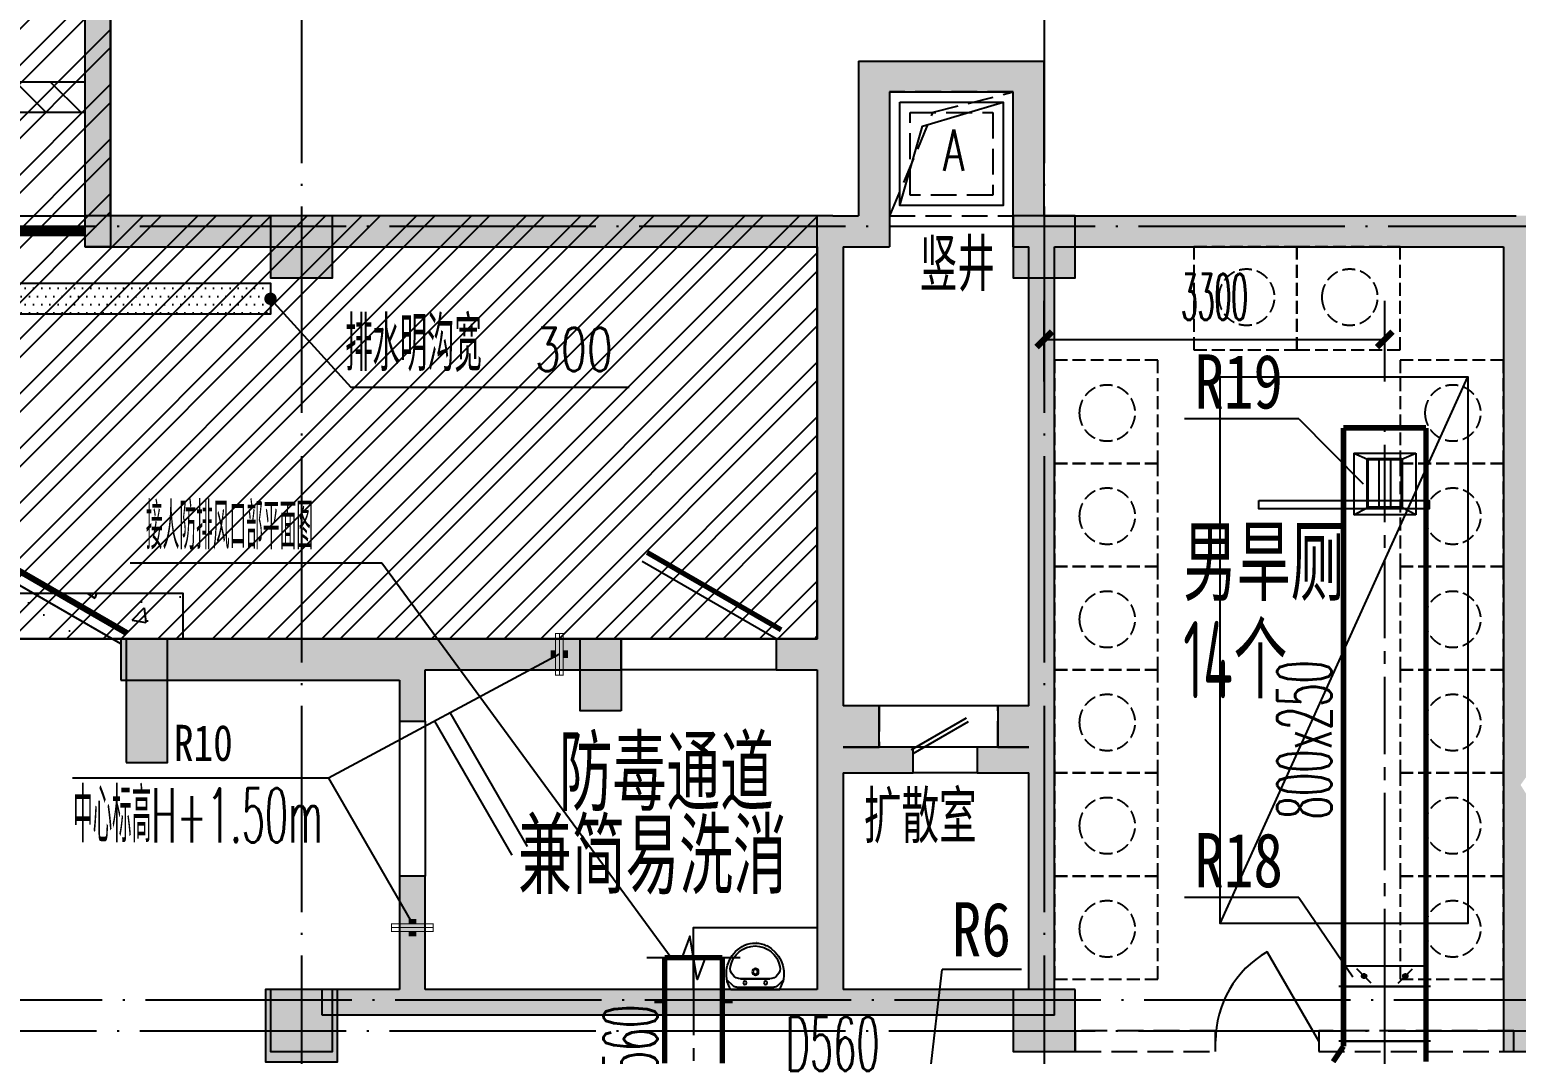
# Model space of a CAD drawing. Extents: x -888467 to -675969, y -675351 to -419232.
# Drawn here: x -808673 to -794264, y -461966 to -452035 of the extents above; entities that cross this region are included whole.
import ezdxf

# ---------------------------------------------------------------- set-up
doc = ezdxf.new("R2010")
doc.units = 0
doc.header["$LTSCALE"] = 1000
for name, pattern in [('__DASH', [0.35, 0.25, -0.1]), ('CENTER2', [1.125, 0.75, -0.125, 0.125, -0.125]), ('DASH', [0.35, 0.25, -0.1]), ('DOTE', [2.42, 2, -0.2, 0.02, -0.2])]:
    doc.linetypes.add(name, pattern=pattern)
doc.layers.get('0').update_dxf_attribs({"linetype": 'CONTINUOUS'})
doc.layers.get('Defpoints').update_dxf_attribs({"linetype": 'CONTINUOUS'})
for name, color, linetype in [('0000集水坑', 4, 'CONTINUOUS'), ('A-Pkng-Bdry', 132, 'CONTINUOUS'), ('A-WALL-PATT', 252, 'CONTINUOUS'), ('ACS_COM', 7, 'CONTINUOUS'), ('ACS_COM_BZ', 3, 'CONTINUOUS'), ('ACS_SFG_FM', 3, 'CONTINUOUS'), ('DIM_LEAD', 3, 'CONTINUOUS'), ('DIM_SYMB', 3, 'CONTINUOUS'), ('DOTE', 252, 'CONTINUOUS'), ('DUCT-回风风口', 7, 'CONTINUOUS'), ('DUCT-送风中心线', 5, 'CENTER2'), ('DUCT-送风标注', 3, 'CONTINUOUS'), ('DUCT-送风法兰', 3, 'CONTINUOUS'), ('DUCT-送风管', 4, 'CONTINUOUS'), ('DUCT-送风管端线', 3, 'CONTINUOUS'), ('DUCT-送风阀门', 7, 'CONTINUOUS'), ('J-战时', 6, 'CONTINUOUS'), ('PIPE-地暖回', 4, 'DASH'), ('PUB_HATCH', 8, 'CONTINUOUS'), ('TH_DIM', 3, 'CONTINUOUS'), ('停车', 32, 'CONTINUOUS'), ('公用-影线', 8, 'CONTINUOUS'), ('厕卫厨', 252, 'CONTINUOUS'), ('建筑-墙体', 2, 'CONTINUOUS'), ('建筑层', 253, 'CONTINUOUS'), ('结构柱子', 253, 'CONTINUOUS'), ('风量标注', 3, 'CONTINUOUS')]:
    doc.layers.add(name, color=color, linetype=linetype)
doc.styles.add('-黑体', font='', dxfattribs={"width": 0.8})
doc.styles.add('_TCH_DIM_T3', font='simplex.shx', dxfattribs={"width": 0.423529, "bigfont": 'gbcbig.shx'})
doc.styles.add('A_DIM', font='simplex.shx', dxfattribs={"width": 0.7, "bigfont": 'gbcbig.shx'})
doc.styles.add('hxd', font='simplex.shx', dxfattribs={"width": 0.5, "bigfont": 'gbcbig.shx'})
doc.styles.add('HZF', font='simplex.shx', dxfattribs={"width": 0.5, "bigfont": 'gbcbig.shx'})
doc.styles.get("Standard").update_dxf_attribs({"font": 'GBENOR', "bigfont": 'GBCBIG'})
doc.styles.add('房间名称', font='simplex.shx', dxfattribs={"width": 0.75, "bigfont": 'gbcbig.shx'})
doc.styles.get('-黑体').set_extended_font_data('SimHei')
doc.dimstyles.new('_TCH_ARCH&&150', dxfattribs={"dimtxt": 446.25, "dimasz": 150, "dimexe": 375, "dimexo": 450, "dimgap": 189.375, "dimtad": 1, "dimdec": 0, "dimzin": 0, "dimdsep": 46, "dimtxsty": '_TCH_DIM_T3', "dimblk": 'ARCHTICK', "dimcen": 0.09, "dimclrt": 7, "dimazin": 2, "dimtfac": 1, "dimtdec": 0, "dimtix": 1, "dimtmove": 2, "dimatfit": 3, "dimfxl": 1, "dimtolj": 1, "dimtzin": 0, "dimarcsym": 0})

# ---------------------------------------------------------------- blocks, each defined once
blk = doc.blocks.new('ltcw')
at = {"layer": 'A-Pkng-Bdry', "color": 252}
blk.add_line((28605, 362729), (26205, 357429), dxfattribs=at)
for points in [[(28605, 357429), (26205, 357429), (26205, 362729), (28605, 362729)], [(28231, 358629), (26580, 358629), (26580, 358710), (28231, 358710)]]:
    blk.add_lwpolyline(points, close=True, dxfattribs=at)
blk = doc.blocks.new('A$C10362422')
h = blk.add_hatch()
h.set_pattern_fill('ANSI31', color=256, scale=150, angle=90)
h.set_pattern_definition([(135, (-3252770.88, -12604415.4), (-168.3798023, -168.3798023), [])])
h.paths.add_polyline_path([(12573, 4926), (12573, 4626), (7773, 4626), (7773, 4926)])
at = {"layer": '公用-影线'}
blk.add_hatch(color=256, dxfattribs=at).paths.add_polyline_path([(12573, 17526), (12573, 3326), (12823, 3326), (12823, 17526)])
blk.add_lwpolyline([(12573, 4926), (12573, 4626), (7773, 4626), (7773, 4926)], close=True)
at = {"layer": '建筑-墙体'}
for p, q in [((12573, 17526), (12573, 3326)), ((12823, 17526), (12823, 3326)), ((12823, 3326), (12573, 3326))]:
    blk.add_line(p, q, dxfattribs=at)
blk = doc.blocks.new('ccce')
at = {"layer": 'J-战时', "color": 5, "linetype": 'DASH', "ltscale": 0.5}
blk.add_lwpolyline([(503445, 1033554), (504445, 1033554), (504445, 1032554), (503445, 1032554), (503445, 1033554)], dxfattribs=at)
blk.add_circle((503957, 1033043), 271, dxfattribs=at)
blk = doc.blocks.new('A$C071772A6')
at = {"layer": '0000集水坑'}
blk.add_lwpolyline([(0, 1000), (1000, 1000), (1000, 0), (0, 0)], close=True, dxfattribs=at)
blk.add_lwpolyline([(0, 1000), (1000, 1000), (1000, 0), (0, 0)], close=True, dxfattribs=at)
blk.add_lwpolyline([(0, 1000), (1000, 1000), (1000, 0), (0, 0)], close=True, dxfattribs=at)
blk.add_lwpolyline([(0, 0), (220, 770), (1000, 1000)], dxfattribs=at)
at = {"layer": '0000集水坑', "linetype": '__DASH'}
blk.add_lwpolyline([(100, 900), (900, 900), (900, 100), (100, 100)], close=True, dxfattribs=at)
at = {"layer": '0000集水坑', "style": '房间名称', "width": 0.675}
blk.add_text('A', height=400, dxfattribs=at).set_placement((418, 337))
blk = doc.blocks.new('sdasd')
at = {"layer": 'ACS_SFG_FM', "const_width": 75}
for points in [[(7826135, 21208926), (7826182, 21208926)], [(7826305, 21208926), (7826257, 21208926)]]:
    blk.add_lwpolyline(points, dxfattribs=at)
at = {"layer": 'DUCT-送风标注', "const_width": 10}
blk.add_lwpolyline([(7826257, 21209128), (7826257, 21208724), (7826182, 21208724), (7826182, 21209128)], close=True, dxfattribs=at)
blk.add_lwpolyline([(7826220, 21209128), (7826220, 21208724)], dxfattribs=at)
blk = doc.blocks.new('_E6')
for p, q in [((240, 0), (-240, 0)), ((-237, 0), (239, 0)), ((240, 0), (270, -79)), ((-213, -36), (-271, -91)), ((-240, 0), (-270, -79)), ((-179, -23), (181, -23)), ((141, -105), (-141, -105)), ((-141, -105), (141, -105)), ((217, -37), (274, -95))]:
    blk.add_line(p, q)
for centre, radius in [((-99, -65), 16.3), ((2, -172), 31.6), ((101, -65), 16.3), ((2, -172), 23)]:
    blk.add_circle(centre, radius)
for centre, radius, start, end in [((28, -152), 307, 166.1751, 244.7296), ((-141, -205), 100, 90, 190.5602), ((-179, -73), 50, 90, 133.181), ((-28, -152), 307, 297.0639, 13.8249), ((141, -205), 100, 349.4398, 90), ((181, -73), 50, 44.5607, 90), ((0, -179), 243, 190.5602, 349.4398), ((0, -201), 250, 245.8071, 296.4628), ((28, -152), 307, 266.589, 266.5936)]:
    blk.add_arc(centre, radius, start, end)
at = {"width": 0.8, "flags": 9}
for tag in ['XSIZE', 'YSIZE']:
    blk.add_attdef(tag, (0, 0), '', height=0.5, dxfattribs=at)
blk = doc.blocks.new('A$C2B1B7B0A')
at = {"layer": '结构柱子'}
h = blk.add_hatch(color=253, dxfattribs=at)
h.dxf.hatch_style = 1
h.paths.add_polyline_path([(50900, 46500), (50300, 46500), (50300, 45900), (50900, 45900)])
h = blk.add_hatch(color=253, dxfattribs=at)
h.dxf.hatch_style = 1
h.paths.add_polyline_path([(58100, 46500), (57500, 46500), (57500, 45900), (58100, 45900)])
h = blk.add_hatch(color=253, dxfattribs=at)
h.dxf.hatch_style = 1
h.paths.add_polyline_path([(48900, 41200), (49300, 41200), (49300, 42400), (48900, 42400)])
h = blk.add_hatch(color=253, dxfattribs=at)
h.dxf.hatch_style = 1
h.paths.add_polyline_path([(53700, 41700), (53300, 41700), (53300, 42400), (53700, 42400)])
h = blk.add_hatch(color=253, dxfattribs=at)
h.dxf.hatch_style = 1
h.paths.add_polyline_path([(50900, 39000), (50300, 39000), (50300, 38400), (50900, 38400)])
h = blk.add_hatch(color=253, dxfattribs=at)
h.dxf.hatch_style = 1
h.paths.add_polyline_path([(58100, 39000), (57500, 39000), (57500, 38400), (58100, 38400)])
at = {"layer": '结构柱子', "color": 253}
for points in [[(50900, 46500), (50300, 46500), (50300, 45900), (50900, 45900)], [(58100, 46500), (57500, 46500), (57500, 45900), (58100, 45900)], [(48900, 41200), (49300, 41200), (49300, 42400), (48900, 42400)], [(53700, 41700), (53300, 41700), (53300, 42400), (53700, 42400)], [(50900, 39000), (50300, 39000), (50300, 38400), (50900, 38400)], [(58100, 39000), (57500, 39000), (57500, 38400), (58100, 38400)]]:
    blk.add_lwpolyline(points, close=True, dxfattribs=at)
blk = doc.blocks.new('_ArchTick')
at = {"color": 0, "linetype": 'ByBlock', "const_width": 0.4}
blk.add_lwpolyline([(-0.5, -0.5), (0.5, 0.5)], dxfattribs=at)
blk = doc.blocks.new('*D431')
at = {"layer": 'Defpoints', "color": 0, "transparency": 16777216}
for p in [(-795539, -455037), (-798839, -455894), (-795539, -455894)]:
    blk.add_point(p, dxfattribs=at)
at = {"layer": 'TH_DIM', "color": 0, "lineweight": -2, "transparency": 16777216}
for p, q in [((-798839, -455444), (-798839, -454662)), ((-795539, -455444), (-795539, -454662)), ((-798839, -455037), (-795539, -455037))]:
    blk.add_line(p, q, dxfattribs=at)
at = {"layer": 'TH_DIM', "color": 0, "lineweight": -2, "transparency": 16777216, "xscale": 150, "yscale": 150, "zscale": 150, "rotation": 180}
blk.add_blockref('_ArchTick', (-798839, -455037), dxfattribs=at)
at = {"layer": 'TH_DIM', "color": 0, "lineweight": -2, "transparency": 16777216, "xscale": 150, "yscale": 150, "zscale": 150}
blk.add_blockref('_ArchTick', (-795539, -455037), dxfattribs=at)
at = {"layer": 'TH_DIM', "color": 7, "transparency": 16777216, "insert": (-797189, -454625), "char_height": 446.2, "attachment_point": 5, "style": '_TCH_DIM_T3'}
blk.add_mtext('\\A1;3300', dxfattribs=at)
blk = doc.blocks.new('$DorLib2D$00000213')
at = {"color": 0, "linetype": 'DASH', "const_width": 0.02}
blk.add_lwpolyline([(0.5, 0), (-0.5, 0)], dxfattribs=at)
blk = doc.blocks.new('$DorLib2D$00000207')
at = {"color": 0}
for p, q in [((-0.5, 0.0313), (-0.067, 0.2813)), ((0.5, 0.0313), (0.067, 0.2813))]:
    blk.add_line(p, q, dxfattribs=at)
at = {"color": 0, "const_width": 0.0125}
for points in [[(-0.5125, 0.0529), (-0.0795, 0.3029)], [(0.5125, 0.0529), (0.0795, 0.3029)]]:
    blk.add_lwpolyline(points, dxfattribs=at)
blk = doc.blocks.new('$DorLib2D$00000193')
at = {"color": 0}
blk.add_line((-0.5, 0.1), (0.366, 0.6), dxfattribs=at)
at = {"color": 0, "const_width": 0.0333}
blk.add_lwpolyline([(-0.5333, 0.1577), (0.3327, 0.6577)], dxfattribs=at)
blk = doc.blocks.new('$DorLib2D$00000180')
at = {"color": 0}
for p, q in [((-0.5571, 0.2418), (0.3089, 0.7418)), ((-0.5, 0.1429), (0.366, 0.6429))]:
    blk.add_line(p, q, dxfattribs=at)
blk = doc.blocks.new('$DorLib2D$00000228')
at = {"color": 0}
blk.add_line((0.5, 0), (0, 0.866), dxfattribs=at)
blk.add_arc((0.5, 0), 1, 120, 180, dxfattribs=at)
blk = doc.blocks.new('$风口$00000108')
for p, q in [((-250, 135), (-190, 75)), ((-250, -135), (-250, 135)), ((250, 135), (200, 75)), ((250, 135), (250, -135)), ((200, 25), (-190, 25)), ((200, -25), (-190, -25)), ((-250, -135), (-190, -75)), ((200, -75), (250, -135)), ((250, -135), (-250, -135))]:
    blk.add_line(p, q)
at = {"linetype": 'Continuous'}
blk.add_line((250, 135), (-250, 135), dxfattribs=at)
at = {"lineweight": 40}
for p, q in [((-190, 75), (200, 75)), ((-190, -75), (-190, 75)), ((200, 75), (200, -75)), ((-190, -75), (200, -75))]:
    blk.add_line(p, q, dxfattribs=at)

msp = doc.modelspace()

# ---------------------------------------------------------------- hatches: boundary and pattern name
at = {"layer": 'A-WALL-PATT'}
for points in [[(-798905.8, -458755.4), (-798739.1, -458688.7), (-798739.1, -454138.7), (-798851.9, -454013.7), (-798989.1, -454138.7), (-798989.1, -458588.7)], [(-800905.8, -454038.7), (-801039.1, -454138.7), (-801039.1, -457938.7), (-800955.8, -458072.1), (-800789.1, -458038.7), (-800789.1, -454138.7)], [(-804964.1, -457938.7), (-807789.1, -457938.7), (-807789.1, -458338.7), (-805089.1, -458338.7), (-804964.1, -458172.1)], [(-804839.1, -458238.7), (-802939.1, -458238.7), (-802939.1, -457938.7), (-804964.1, -457938.7), (-804964.1, -458172.1)], [(-801039.1, -457938.7), (-801439.1, -457938.7), (-801439.1, -458238.7), (-801039.1, -458238.7), (-800955.8, -458072.1)], [(-800955.8, -458072.1), (-801039.1, -458238.7), (-801039.1, -458688.7), (-800872.4, -458755.4), (-800789.1, -458588.7), (-800789.1, -458038.7)], [(-805089.1, -458338.7), (-805089.1, -458738.7), (-804839.1, -458738.7), (-804839.1, -458238.7), (-804964.1, -458172.1)], [(-800789.1, -458988.7), (-800439.1, -458988.7), (-800439.1, -458588.7), (-800789.1, -458588.7), (-800872.4, -458755.4)], [(-798989.1, -458588.7), (-799289.1, -458588.7), (-799289.1, -458988.7), (-798989.1, -458988.7), (-798905.8, -458755.4)], [(-800872.4, -458755.4), (-801039.1, -458688.7), (-801039.1, -459138.7), (-800872.4, -459122.1), (-800789.1, -458988.7)], [(-798905.8, -459122.1), (-798739.1, -459138.7), (-798739.1, -458688.7), (-798905.8, -458755.4), (-798989.1, -458988.7)], [(-800789.1, -459238.7), (-800109.1, -459238.7), (-800109.1, -458988.7), (-800789.1, -458988.7), (-800872.4, -459122.1)], [(-798989.1, -458988.7), (-799489.1, -458988.7), (-799489.1, -459238.7), (-798989.1, -459238.7), (-798905.8, -459122.1)], [(-800872.4, -459122.1), (-801039.1, -459138.7), (-801039.1, -461338.7), (-800905.8, -461422.1), (-800789.1, -461338.7), (-800789.1, -459238.7)], [(-798989.1, -461338.7), (-798739.1, -461588.7), (-798739.1, -459138.7), (-798905.8, -459122.1), (-798989.1, -459238.7)], [(-804839.1, -461338.7), (-804839.1, -460238.7), (-805089.1, -460238.7), (-805089.1, -461338.7), (-804964.1, -461422.1)], [(-804964.1, -461422.1), (-805089.1, -461338.7), (-805839.1, -461338.7), (-805839.1, -461588.7), (-804964.1, -461588.7)], [(-800905.8, -461422.1), (-801039.1, -461338.7), (-804839.1, -461338.7), (-804964.1, -461422.1), (-804964.1, -461588.7), (-800889.1, -461588.7)], [(-798739.1, -461588.7), (-798989.1, -461338.7), (-800789.1, -461338.7), (-800905.8, -461422.1), (-800889.1, -461588.7)]]:
    msp.add_hatch(color=256, dxfattribs=at).paths.add_polyline_path(points)
at = {"layer": 'PUB_HATCH'}
for points in [[(-800339.1, -452638.7), (-800639.1, -452338.7), (-800639.1, -453838.7), (-800339.1, -454138.7)], [(-800639.1, -452338.7), (-800339.1, -452638.7), (-799139.1, -452638.7), (-798839.1, -452338.7)], [(-798839.7, -453889.3), (-798839.1, -453838.7), (-798839.1, -452338.7), (-799139.1, -452638.7), (-799139.1, -454138.7)], [(-800889.1, -453838.7), (-808139.1, -453838.7), (-808139.1, -454138.7), (-801039.1, -454138.7), (-800905.8, -454038.7)], [(-800905.8, -454038.7), (-800789.1, -454138.7), (-800339.1, -454138.7), (-800639.1, -453838.7), (-800889.1, -453838.7)], [(-798851.9, -454013.7), (-798739.1, -454138.7), (-794389.1, -454138.7), (-794264.1, -454038.7), (-794264.1, -453838.7), (-798839.1, -453838.7)], [(-794264.1, -454038.7), (-794139.1, -454138.7), (-791489.1, -454138.7), (-791489.1, -453838.7), (-794264.1, -453838.7)], [(-798839.7, -453889.3), (-799139.1, -454138.7), (-798989.1, -454138.7), (-798851.9, -454013.7), (-798840.2, -453938.7)], [(-794264.1, -454038.7), (-794389.1, -454138.7), (-794389.1, -456888.7), (-794139.1, -456888.7), (-794139.1, -454138.7)], [(-794139.1, -456888.7), (-794389.1, -456888.7), (-794389.1, -459338.7), (-794222.4, -459355.4), (-794139.1, -459238.7)], [(-794222.4, -459355.4), (-794389.1, -459338.7), (-794389.1, -461688.7), (-794264.1, -461772.1), (-794139.1, -461688.7), (-794139.1, -459488.7)], [(-794389.1, -461938.7), (-794264.1, -461938.7), (-794264.1, -461772.1), (-794389.1, -461688.7)], [(-794264.1, -461938.7), (-793739.1, -461938.7), (-793739.1, -461688.7), (-794139.1, -461688.7), (-794264.1, -461772.1)]]:
    msp.add_hatch(color=256, dxfattribs=at).paths.add_polyline_path(points)
at = {"layer": '建筑层'}
h = msp.add_hatch(dxfattribs=at)
h.set_pattern_fill('金属', color=253, scale=150)
h.set_pattern_definition([(45, (-2303341.2, -1522689.87), (-265.16504, 265.16504), []), (45, (-2303164.44, -1522689.87), (-265.16504, 265.16504), [])])
h.paths.add_polyline_path([(-856639.1, -500338.7), (-833339.1, -500338.7), (-833339.1, -490338.7), (-827589.1, -490338.7), (-827589.1, -464588.7), (-825339.1, -464588.7), (-825339.1, -456938.7), (-813289.1, -456938.7), (-813289.1, -457938.7), (-801039.1, -457938.7), (-801039.1, -453838.7), (-807889.1, -453838.7), (-807889.1, -445457.1), (-815151.3, -445457.1), (-814951.2, -445593), (-814666.4, -445817.7), (-814469.8, -445998), (-814237.9, -446243.2), (-814047.2, -446477.9), (-813868.8, -446733.2), (-813699, -447020.2), (-813530.3, -447370.3), (-813413.2, -447676.8), (-813239.1, -447934.9), (-813266.1, -448233.3), (-813239.1, -448388.7), (-813208.8, -448629.7), (-813189.1, -448809.9), (-813189.4, -448984.8), (-813189.1, -449038.7), (-813189.1, -453838.7), (-856639.1, -453838.7)])
h.paths.add_polyline_path([(-832839.1, -482538.7), (-839239.1, -482538.7), (-839239.1, -479588.7), (-832839.1, -479588.7)], flags=16)
h.paths.add_polyline_path([(-832839.1, -461638.7), (-839239.1, -461638.7), (-839239.1, -464588.7), (-832839.1, -464588.7)], flags=16)
h = msp.add_hatch(color=253, dxfattribs=at)
h.dxf.hatch_style = 1
h.paths.add_polyline_path([(-805739.1, -453838.7), (-806339.1, -453838.7), (-806339.1, -454438.7), (-805739.1, -454438.7)])
h = msp.add_hatch(color=253, dxfattribs=at)
h.dxf.hatch_style = 1
h.paths.add_polyline_path([(-798539.1, -453838.7), (-799139.1, -453838.7), (-799139.1, -454438.7), (-798539.1, -454438.7)])
at = {"layer": '建筑层', "linetype": 'DASH'}
h = msp.add_hatch(dxfattribs=at)
h.set_pattern_fill('DOTS', color=253, scale=50)
h.set_pattern_definition([(0, (-1303341.21, -1522689.866), (39.6875, 79.375), [0, -79.375])])
h.paths.add_polyline_path([(-813539.1, -454493.3), (-806339.1, -454493.3), (-806339.1, -454793.3), (-813539.1, -454793.3)])
at = {"layer": '建筑层'}
h = msp.add_hatch(dxfattribs=at)
h.set_pattern_fill('混凝土', color=253, scale=150)
h.set_pattern_definition([(50, (-2302991.2, -1725153.7), (1075.89027, -94.1282), [112.5, -1237.5]), (355, (-2302991.2, -1725153.7), (-208.127, 1128.2882), [90, -990]), (100.4514, (-2302901.6, -1725161.6), (867.7641, 1034.1593), [95.6103, -1051.71317]), (46.1842, (-2302991.2, -1724853.7), (1600.8616, -248.2785), [168.75, -1856.25]), (96.6356, (-2302857.8, -1724874.4), (1401.994, 1461.1768), [143.4154, -1577.5695]), (351.1842, (-2302991.2, -1724853.7), (1401.9929, 1461.1779), [135, -1485]), (21, (-2302841.2, -1724928.7), (895.36058, -603.92834), [112.5, -1237.5]), (326, (-2302841.2, -1724928.7), (364.973, 1087.72507), [90, -990]), (71.4514, (-2302766.6, -1724979.1), (1260.33394, 483.79575), [95.6103, -1051.71317]), (37.5, (-2302991.2, -1725153.73), (18.23978, 499.34078), [0, -978, 0, -1005, 0, -993.75]), (7.5, (-2302991.2, -1725153.7), (394.6043, 591.61757), [0, -573, 0, -955.5, 0, -378.75]), (327.5, (-2303325.7, -1725153.73), (800.733654, -33.83231), [0, -375, 0, -1170, 0, -1552.5]), (317.5, (-2303475.7, -1725153.7), (874.77925, 150.15747), [0, -487.5, 0, -777, 0, -1102.5])])
h.paths.add_polyline_path([(-813189.1, -457495.4), (-807189.1, -457495.4), (-807189.1, -457938.7), (-813189.1, -457938.7)])
h = msp.add_hatch(color=253, dxfattribs=at)
h.dxf.hatch_style = 1
h.paths.add_polyline_path([(-805689.1, -461338.7), (-806389.1, -461338.7), (-806389.1, -462038.7), (-805689.1, -462038.7)])

# ---------------------------------------------------------------- linework, layer by layer
at = {"layer": 'ACS_COM_BZ'}
msp.add_line((-805776.9, -459289.9, -3631.3), (-808258.8, -459289.9, -3631.3), dxfattribs=at)
at = {"layer": 'DIM_LEAD'}
for p, q in [((-796371.9, -455808.2, -7884.9), (-797479.7, -455808.2, -7884.9)), ((-796371.9, -460447.9, -7884.9), (-797479.7, -460447.9, -7884.9)), ((-799948.8, -462173.2, 27779), (-799830.4, -461144.9, -7884.9)), ((-799059.8, -461144.9, -7884.9), (-799830.4, -461144.9, -7884.9))]:
    msp.add_line(p, q, dxfattribs=at)
at = {"layer": 'DIM_SYMB', "color": 3}
msp.add_lwpolyline([(-801785.2, -461030.9), (-802125.6, -461030.9), (-802202.1, -461240.9), (-802276.1, -460820.9), (-802350.6, -461030.9), (-802691.1, -461030.9)], dxfattribs=at)
at = {"layer": 'DOTE', "linetype": 'DOTE'}
for p, q in [((-806039.1, -448908.1), (-806039.1, -497433.1)), ((-798839.1, -448908.1), (-798839.1, -497433.1)), ((-860846.2, -453938.7), (-713239.1, -453938.7)), ((-826910.2, -461438.7), (-748038.1, -461438.7)), ((-860846.2, -461738.7), (-713239.1, -461738.7))]:
    msp.add_line(p, q, dxfattribs=at)
at = {"layer": 'DUCT-送风中心线'}
for p, q in [((-795539.1, -461308), (-795539.1, -455894.4)), ((-802239.1, -461030.9), (-802239.1, -462052.5)), ((-795539.1, -461838.5), (-795539.1, -461308.2)), ((-795539.1, -462438.7), (-795539.1, -461838.7))]:
    msp.add_line(p, q, dxfattribs=at)
at = {"layer": 'DUCT-送风法兰'}
for p, q in [((-795094.1, -461307.9), (-795984.1, -461307.9)), ((-795094.1, -461308.1), (-795984.1, -461308.1)), ((-795094.1, -461838.6), (-795984.1, -461838.6))]:
    msp.add_line(p, q, dxfattribs=at)
at = {"layer": 'DUCT-送风管'}
for p, q in [((-795939.1, -461307.8, -7600), (-795939.1, -461107.8, -7600)), ((-795139.1, -461107.8, -7600), (-795139.1, -461307.8, -7600))]:
    msp.add_line(p, q, dxfattribs=at)
at = {"layer": 'DUCT-送风管', "const_width": 52.5}
for points in [[(-795139.1, -455894.4), (-795939.1, -455894.4)], [(-795939.1, -455894.4), (-795939.1, -461308)], [(-795139.1, -461308), (-795139.1, -455894.4)], [(-802519.1, -461030.9), (-802519.1, -462052.5)], [(-801959.1, -461030.9), (-802519.1, -461030.9)], [(-801959.1, -462052.5), (-801959.1, -461030.9)], [(-795939.1, -461308.2), (-795939.1, -461838.5)], [(-795139.1, -461838.5), (-795139.1, -461308.2)], [(-796039.1, -462038.7), (-795939.1, -461888.7)], [(-795939.1, -461888.7), (-795939.1, -461838.7)], [(-795139.1, -461838.7), (-795139.1, -462038.7)]]:
    msp.add_lwpolyline(points, dxfattribs=at)
at = {"layer": 'DUCT-送风管端线'}
for p, q in [((-795939.1, -461107.8, -7600), (-795139.1, -461107.8, -7600)), ((-795939.1, -461307.8, -7600), (-795139.1, -461307.8, -7600)), ((-795939.1, -461308), (-795139.1, -461308)), ((-795139.1, -461308.2), (-795939.1, -461308.2)), ((-795939.1, -461838.5), (-795139.1, -461838.5)), ((-795939.1, -461838.7), (-795139.1, -461838.7))]:
    msp.add_line(p, q, dxfattribs=at)
at = {"layer": 'DUCT-送风阀门'}
for p, q in [((-795669.1, -461277.8, -7600), (-795809.1, -461137.8, -7600)), ((-795761.2, -461205.7, -7600), (-795760.4, -461201.7, -7600)), ((-795761.2, -461209.8, -7600), (-795761.2, -461205.7, -7600)), ((-795760.4, -461213.8, -7600), (-795761.2, -461209.8, -7600)), ((-795760.4, -461201.7, -7600), (-795758.9, -461197.9, -7600)), ((-795758.9, -461217.7, -7600), (-795760.4, -461213.8, -7600)), ((-795758.9, -461197.9, -7600), (-795756.8, -461194.4, -7600)), ((-795756.8, -461221.1, -7600), (-795758.9, -461217.7, -7600)), ((-795756.8, -461194.4, -7600), (-795754, -461191.4, -7600)), ((-795754, -461224.1, -7600), (-795756.8, -461221.1, -7600)), ((-795754.1, -461207.8, -7600), (-795753.8, -461204.8, -7600)), ((-795753.8, -461210.7, -7600), (-795754.1, -461207.8, -7600)), ((-795754, -461191.4, -7600), (-795750.8, -461188.9, -7600)), ((-795750.8, -461226.6, -7600), (-795754, -461224.1, -7600)), ((-795753.8, -461204.8, -7600), (-795753, -461202, -7600)), ((-795753, -461213.5, -7600), (-795753.8, -461210.7, -7600)), ((-795753, -461202, -7600), (-795751.6, -461199.4, -7600)), ((-795751.6, -461216.1, -7600), (-795753, -461213.5, -7600)), ((-795751.6, -461199.4, -7600), (-795749.7, -461197.2, -7600)), ((-795749.7, -461218.4, -7600), (-795751.6, -461216.1, -7600)), ((-795750.8, -461188.9, -7600), (-795747.1, -461187.1, -7600)), ((-795747.1, -461228.4, -7600), (-795750.8, -461226.6, -7600)), ((-795749.8, -461207.8, -7600), (-795749.6, -461205.7, -7600)), ((-795749.6, -461209.9, -7600), (-795749.8, -461207.8, -7600)), ((-795749.7, -461197.2, -7600), (-795747.4, -461195.3, -7600)), ((-795747.4, -461220.3, -7600), (-795749.7, -461218.4, -7600)), ((-795749.6, -461205.7, -7600), (-795749, -461203.7, -7600)), ((-795749, -461211.9, -7600), (-795749.6, -461209.9, -7600)), ((-795749, -461203.7, -7600), (-795748, -461201.8, -7600)), ((-795748, -461213.7, -7600), (-795749, -461211.9, -7600)), ((-795748, -461201.8, -7600), (-795746.7, -461200.2, -7600)), ((-795746.7, -461215.4, -7600), (-795748, -461213.7, -7600)), ((-795747.4, -461195.3, -7600), (-795744.8, -461193.9, -7600)), ((-795744.8, -461221.6, -7600), (-795747.4, -461220.3, -7600)), ((-795747.1, -461187.1, -7600), (-795743.2, -461186, -7600)), ((-795746.7, -461200.2, -7600), (-795745.1, -461198.9, -7600)), ((-795745.1, -461216.7, -7600), (-795746.7, -461215.4, -7600)), ((-795745.1, -461198.9, -7600), (-795743.2, -461197.9, -7600)), ((-795743.2, -461217.7, -7600), (-795745.1, -461216.7, -7600)), ((-795744.8, -461193.9, -7600), (-795742, -461193.1, -7600)), ((-795742, -461222.5, -7600), (-795744.8, -461221.6, -7600)), ((-795743.2, -461186, -7600), (-795739.1, -461185.6, -7600)), ((-795743.2, -461197.9, -7600), (-795741.2, -461197.2, -7600)), ((-795741.2, -461218.3, -7600), (-795743.2, -461217.7, -7600)), ((-795742, -461193.1, -7600), (-795739.1, -461192.8, -7600)), ((-795739.1, -461222.8, -7600), (-795742, -461222.5, -7600)), ((-795741.2, -461197.2, -7600), (-795739.1, -461197, -7600)), ((-795739.1, -461218.5, -7600), (-795741.2, -461218.3, -7600)), ((-795739.1, -461185.6, -7600), (-795735, -461186, -7600)), ((-795739.1, -461192.8, -7600), (-795736.2, -461193.1, -7600)), ((-795739.1, -461197, -7600), (-795737, -461197.2, -7600)), ((-795737, -461218.3, -7600), (-795739.1, -461218.5, -7600)), ((-795736.2, -461222.5, -7600), (-795739.1, -461222.8, -7600)), ((-795737, -461197.2, -7600), (-795735, -461197.9, -7600)), ((-795735, -461217.7, -7600), (-795737, -461218.3, -7600)), ((-795736.2, -461193.1, -7600), (-795733.4, -461193.9, -7600)), ((-795733.4, -461221.6, -7600), (-795736.2, -461222.5, -7600)), ((-795735, -461186, -7600), (-795731.1, -461187.1, -7600)), ((-795735, -461197.9, -7600), (-795733.1, -461198.9, -7600)), ((-795733.1, -461216.7, -7600), (-795735, -461217.7, -7600)), ((-795733.4, -461193.9, -7600), (-795730.8, -461195.3, -7600)), ((-795730.8, -461220.3, -7600), (-795733.4, -461221.6, -7600)), ((-795733.1, -461198.9, -7600), (-795731.5, -461200.2, -7600)), ((-795731.5, -461215.4, -7600), (-795733.1, -461216.7, -7600)), ((-795731.5, -461200.2, -7600), (-795730.2, -461201.8, -7600)), ((-795730.2, -461213.7, -7600), (-795731.5, -461215.4, -7600)), ((-795731.1, -461187.1, -7600), (-795727.4, -461188.9, -7600)), ((-795727.4, -461226.6, -7600), (-795731.1, -461228.4, -7600)), ((-795730.8, -461195.3, -7600), (-795728.5, -461197.2, -7600)), ((-795728.5, -461218.4, -7600), (-795730.8, -461220.3, -7600)), ((-795730.2, -461201.8, -7600), (-795729.2, -461203.7, -7600)), ((-795729.2, -461211.9, -7600), (-795730.2, -461213.7, -7600)), ((-795729.2, -461203.7, -7600), (-795728.6, -461205.7, -7600)), ((-795728.6, -461209.9, -7600), (-795729.2, -461211.9, -7600)), ((-795728.6, -461205.7, -7600), (-795728.4, -461207.8, -7600)), ((-795728.4, -461207.8, -7600), (-795728.6, -461209.9, -7600)), ((-795728.5, -461197.2, -7600), (-795726.6, -461199.4, -7600)), ((-795726.6, -461216.1, -7600), (-795728.5, -461218.4, -7600)), ((-795727.4, -461188.9, -7600), (-795724.2, -461191.4, -7600)), ((-795724.2, -461224.1, -7600), (-795727.4, -461226.6, -7600)), ((-795726.6, -461199.4, -7600), (-795725.2, -461202, -7600)), ((-795725.2, -461213.5, -7600), (-795726.6, -461216.1, -7600)), ((-795725.2, -461202, -7600), (-795724.4, -461204.8, -7600)), ((-795724.4, -461210.7, -7600), (-795725.2, -461213.5, -7600)), ((-795724.4, -461204.8, -7600), (-795724.1, -461207.8, -7600)), ((-795724.1, -461207.8, -7600), (-795724.4, -461210.7, -7600)), ((-795724.2, -461191.4, -7600), (-795721.4, -461194.4, -7600)), ((-795721.4, -461221.1, -7600), (-795724.2, -461224.1, -7600)), ((-795721.4, -461194.4, -7600), (-795719.3, -461197.9, -7600)), ((-795719.3, -461217.7, -7600), (-795721.4, -461221.1, -7600)), ((-795719.3, -461197.9, -7600), (-795717.8, -461201.7, -7600)), ((-795717.8, -461213.8, -7600), (-795719.3, -461217.7, -7600)), ((-795717.8, -461201.7, -7600), (-795717, -461205.7, -7600)), ((-795717, -461209.8, -7600), (-795717.8, -461213.8, -7600)), ((-795717, -461205.7, -7600), (-795717, -461209.8, -7600)), ((-795409.1, -461277.8, -7600), (-795269.1, -461137.8, -7600)), ((-795361.2, -461205.7, -7600), (-795360.4, -461201.7, -7600)), ((-795361.2, -461209.8, -7600), (-795361.2, -461205.7, -7600)), ((-795360.4, -461213.8, -7600), (-795361.2, -461209.8, -7600)), ((-795360.4, -461201.7, -7600), (-795358.9, -461197.9, -7600)), ((-795358.9, -461217.7, -7600), (-795360.4, -461213.8, -7600)), ((-795358.9, -461197.9, -7600), (-795356.8, -461194.4, -7600)), ((-795356.8, -461221.1, -7600), (-795358.9, -461217.7, -7600)), ((-795356.8, -461194.4, -7600), (-795354, -461191.4, -7600)), ((-795354, -461224.1, -7600), (-795356.8, -461221.1, -7600)), ((-795354.1, -461207.8, -7600), (-795353.8, -461204.8, -7600)), ((-795353.8, -461210.7, -7600), (-795354.1, -461207.8, -7600)), ((-795354, -461191.4, -7600), (-795350.8, -461188.9, -7600)), ((-795350.8, -461226.6, -7600), (-795354, -461224.1, -7600)), ((-795353.8, -461204.8, -7600), (-795353, -461202, -7600)), ((-795353, -461213.5, -7600), (-795353.8, -461210.7, -7600)), ((-795353, -461202, -7600), (-795351.6, -461199.4, -7600)), ((-795351.6, -461216.1, -7600), (-795353, -461213.5, -7600)), ((-795351.6, -461199.4, -7600), (-795349.7, -461197.2, -7600)), ((-795349.7, -461218.4, -7600), (-795351.6, -461216.1, -7600)), ((-795350.8, -461188.9, -7600), (-795347.1, -461187.1, -7600)), ((-795347.1, -461228.4, -7600), (-795350.8, -461226.6, -7600)), ((-795349.8, -461207.8, -7600), (-795349.6, -461205.7, -7600)), ((-795349.6, -461209.9, -7600), (-795349.8, -461207.8, -7600)), ((-795349.7, -461197.2, -7600), (-795347.4, -461195.3, -7600)), ((-795347.4, -461220.3, -7600), (-795349.7, -461218.4, -7600)), ((-795349.6, -461205.7, -7600), (-795349, -461203.7, -7600)), ((-795349, -461211.9, -7600), (-795349.6, -461209.9, -7600)), ((-795349, -461203.7, -7600), (-795348, -461201.8, -7600)), ((-795348, -461213.7, -7600), (-795349, -461211.9, -7600)), ((-795348, -461201.8, -7600), (-795346.7, -461200.2, -7600)), ((-795346.7, -461215.4, -7600), (-795348, -461213.7, -7600)), ((-795347.4, -461195.3, -7600), (-795344.8, -461193.9, -7600)), ((-795344.8, -461221.6, -7600), (-795347.4, -461220.3, -7600)), ((-795347.1, -461187.1, -7600), (-795343.2, -461186, -7600)), ((-795346.7, -461200.2, -7600), (-795345.1, -461198.9, -7600)), ((-795345.1, -461216.7, -7600), (-795346.7, -461215.4, -7600)), ((-795345.1, -461198.9, -7600), (-795343.2, -461197.9, -7600)), ((-795343.2, -461217.7, -7600), (-795345.1, -461216.7, -7600)), ((-795344.8, -461193.9, -7600), (-795342, -461193.1, -7600)), ((-795342, -461222.5, -7600), (-795344.8, -461221.6, -7600)), ((-795343.2, -461186, -7600), (-795339.1, -461185.6, -7600)), ((-795343.2, -461197.9, -7600), (-795341.2, -461197.2, -7600)), ((-795341.2, -461218.3, -7600), (-795343.2, -461217.7, -7600)), ((-795342, -461193.1, -7600), (-795339.1, -461192.8, -7600)), ((-795339.1, -461222.8, -7600), (-795342, -461222.5, -7600)), ((-795341.2, -461197.2, -7600), (-795339.1, -461197, -7600)), ((-795339.1, -461218.5, -7600), (-795341.2, -461218.3, -7600)), ((-795339.1, -461185.6, -7600), (-795335, -461186, -7600)), ((-795339.1, -461192.8, -7600), (-795336.2, -461193.1, -7600)), ((-795339.1, -461197, -7600), (-795337, -461197.2, -7600)), ((-795337, -461218.3, -7600), (-795339.1, -461218.5, -7600)), ((-795336.2, -461222.5, -7600), (-795339.1, -461222.8, -7600)), ((-795337, -461197.2, -7600), (-795335, -461197.9, -7600)), ((-795335, -461217.7, -7600), (-795337, -461218.3, -7600)), ((-795336.2, -461193.1, -7600), (-795333.4, -461193.9, -7600)), ((-795333.4, -461221.6, -7600), (-795336.2, -461222.5, -7600)), ((-795335, -461186, -7600), (-795331.1, -461187.1, -7600)), ((-795335, -461197.9, -7600), (-795333.1, -461198.9, -7600)), ((-795333.1, -461216.7, -7600), (-795335, -461217.7, -7600)), ((-795333.4, -461193.9, -7600), (-795330.8, -461195.3, -7600)), ((-795330.8, -461220.3, -7600), (-795333.4, -461221.6, -7600)), ((-795333.1, -461198.9, -7600), (-795331.5, -461200.2, -7600)), ((-795331.5, -461215.4, -7600), (-795333.1, -461216.7, -7600)), ((-795331.5, -461200.2, -7600), (-795330.2, -461201.8, -7600)), ((-795330.2, -461213.7, -7600), (-795331.5, -461215.4, -7600)), ((-795331.1, -461187.1, -7600), (-795327.4, -461188.9, -7600)), ((-795327.4, -461226.6, -7600), (-795331.1, -461228.4, -7600)), ((-795330.8, -461195.3, -7600), (-795328.5, -461197.2, -7600)), ((-795328.5, -461218.4, -7600), (-795330.8, -461220.3, -7600)), ((-795330.2, -461201.8, -7600), (-795329.2, -461203.7, -7600)), ((-795329.2, -461211.9, -7600), (-795330.2, -461213.7, -7600)), ((-795329.2, -461203.7, -7600), (-795328.6, -461205.7, -7600)), ((-795328.6, -461209.9, -7600), (-795329.2, -461211.9, -7600)), ((-795328.6, -461205.7, -7600), (-795328.4, -461207.8, -7600)), ((-795328.4, -461207.8, -7600), (-795328.6, -461209.9, -7600)), ((-795328.5, -461197.2, -7600), (-795326.6, -461199.4, -7600)), ((-795326.6, -461216.1, -7600), (-795328.5, -461218.4, -7600)), ((-795327.4, -461188.9, -7600), (-795324.2, -461191.4, -7600)), ((-795324.2, -461224.1, -7600), (-795327.4, -461226.6, -7600)), ((-795326.6, -461199.4, -7600), (-795325.2, -461202, -7600)), ((-795325.2, -461213.5, -7600), (-795326.6, -461216.1, -7600)), ((-795325.2, -461202, -7600), (-795324.4, -461204.8, -7600)), ((-795324.4, -461210.7, -7600), (-795325.2, -461213.5, -7600)), ((-795324.4, -461204.8, -7600), (-795324.1, -461207.8, -7600)), ((-795324.1, -461207.8, -7600), (-795324.4, -461210.7, -7600)), ((-795324.2, -461191.4, -7600), (-795321.4, -461194.4, -7600)), ((-795321.4, -461221.1, -7600), (-795324.2, -461224.1, -7600)), ((-795321.4, -461194.4, -7600), (-795319.3, -461197.9, -7600)), ((-795319.3, -461217.7, -7600), (-795321.4, -461221.1, -7600)), ((-795319.3, -461197.9, -7600), (-795317.8, -461201.7, -7600)), ((-795317.8, -461213.8, -7600), (-795319.3, -461217.7, -7600)), ((-795317.8, -461201.7, -7600), (-795317, -461205.7, -7600)), ((-795317, -461209.8, -7600), (-795317.8, -461213.8, -7600)), ((-795317, -461205.7, -7600), (-795317, -461209.8, -7600)), ((-795743.2, -461229.6, -7600), (-795747.1, -461228.4, -7600)), ((-795739.1, -461229.9, -7600), (-795743.2, -461229.6, -7600)), ((-795735, -461229.6, -7600), (-795739.1, -461229.9, -7600)), ((-795731.1, -461228.4, -7600), (-795735, -461229.6, -7600)), ((-795343.2, -461229.6, -7600), (-795347.1, -461228.4, -7600)), ((-795339.1, -461229.9, -7600), (-795343.2, -461229.6, -7600)), ((-795335, -461229.6, -7600), (-795339.1, -461229.9, -7600)), ((-795331.1, -461228.4, -7600), (-795335, -461229.6, -7600))]:
    msp.add_line(p, q, dxfattribs=at)
at = {"layer": 'PIPE-地暖回', "const_width": 25, "elevation": 4534}
for points in [[(-802619.1, -461460.1), (-802519.1, -461460.1)], [(-801859.1, -461460.1), (-801959.1, -461460.1)]]:
    msp.add_lwpolyline(points, dxfattribs=at)
at = {"layer": '厕卫厨'}
msp.add_lwpolyline([(-802239.1, -461338.7), (-802239.1, -460738.7), (-801039.1, -460738.7), (-801039.1, -461338.7)], dxfattribs=at)
at = {"layer": '建筑层', "color": 253}
for p, q in [((-800639.1, -452338.7), (-800639.1, -453838.7)), ((-800639.1, -452338.7), (-798839.1, -452338.7)), ((-798839.1, -453838.7), (-798839.1, -452338.7)), ((-800339.1, -452638.7), (-800339.1, -454138.7)), ((-800339.1, -452638.7), (-799139.1, -452638.7)), ((-799139.1, -454138.7), (-799139.1, -452638.7)), ((-812939.1, -453838.7), (-808139.1, -453838.7)), ((-800889.1, -453838.7), (-808139.1, -453838.7)), ((-808139.1, -453838.7), (-808139.1, -454138.7)), ((-800889.1, -453838.7), (-800639.1, -453838.7)), ((-798839.1, -453838.7), (-794264.1, -453838.7)), ((-812989.1, -453938.7), (-808139.1, -453938.7)), ((-798840.2, -453939.8), (-798840.2, -453938.7)), ((-808139.1, -454138.7), (-801039.1, -454138.7)), ((-801039.1, -454138.7), (-801039.1, -457938.7)), ((-800789.1, -454138.7), (-800789.1, -458038.7)), ((-800789.1, -454138.7), (-800339.1, -454138.7)), ((-799139.1, -454138.7), (-798989.1, -454138.7)), ((-798989.1, -458588.7), (-798989.1, -454138.7)), ((-798739.1, -458688.7), (-798739.1, -454138.7)), ((-798739.1, -454138.7), (-794389.1, -454138.7)), ((-794389.1, -454138.7), (-794389.1, -456888.7)), ((-806339.1, -454643.3), (-805559.2, -455500.9)), ((-805559.2, -455500.9), (-802863.7, -455500.9)), ((-794389.1, -456888.7), (-794389.1, -459338.7)), ((-804964.1, -457938.7), (-807789.1, -457938.7)), ((-807789.1, -457938.7), (-807789.1, -458338.7)), ((-802939.1, -457938.7), (-804964.1, -457938.7)), ((-802939.1, -458238.7), (-802939.1, -457938.7)), ((-801439.1, -457938.7), (-802939.1, -457938.7)), ((-801039.1, -457938.7), (-801439.1, -457938.7)), ((-801439.1, -457938.7), (-801439.1, -458238.7)), ((-800789.1, -458038.7), (-800789.1, -458588.7)), ((-807789.1, -458338.7), (-805089.1, -458338.7)), ((-805089.1, -458338.7), (-805089.1, -458738.7)), ((-804839.1, -458238.7), (-802939.1, -458238.7)), ((-804839.1, -458738.7), (-804839.1, -458238.7)), ((-801439.1, -458238.7), (-802939.1, -458238.7)), ((-801439.1, -458238.7), (-801039.1, -458238.7)), ((-801039.1, -458238.7), (-801039.1, -458688.7)), ((-800439.1, -458588.7), (-800789.1, -458588.7)), ((-799289.1, -458588.7), (-800439.1, -458588.7)), ((-800439.1, -458988.7), (-800439.1, -458588.7)), ((-798989.1, -458588.7), (-799289.1, -458588.7)), ((-799289.1, -458588.7), (-799289.1, -458988.7)), ((-805089.1, -458738.7), (-804839.1, -458738.7)), ((-805089.1, -458738.7), (-805089.1, -460238.7)), ((-804839.1, -458738.7), (-804839.1, -460238.7)), ((-801039.1, -458688.7), (-801039.1, -459138.7)), ((-798739.1, -459138.7), (-798739.1, -458688.7)), ((-800789.1, -458988.7), (-800439.1, -458988.7)), ((-800109.1, -458988.7), (-800789.1, -458988.7)), ((-800789.1, -458988.7), (-800789.1, -458988.7)), ((-800109.1, -459238.7), (-800109.1, -458988.7)), ((-799489.1, -458988.7), (-800109.1, -458988.7)), ((-798989.1, -458988.7), (-799489.1, -458988.7)), ((-799489.1, -458988.7), (-799489.1, -459238.7)), ((-799289.1, -458988.7), (-798989.1, -458988.7)), ((-798989.1, -458988.7), (-798989.1, -458988.7)), ((-801039.1, -459138.7), (-801039.1, -461338.7)), ((-798739.1, -461588.7), (-798739.1, -459138.7)), ((-800789.1, -459238.7), (-800109.1, -459238.7)), ((-800789.1, -459238.7), (-800789.1, -461338.7)), ((-799489.1, -459238.7), (-800109.1, -459238.7)), ((-799489.1, -459238.7), (-798989.1, -459238.7)), ((-798989.1, -461338.7), (-798989.1, -459238.7)), ((-794389.1, -459338.7), (-794389.1, -461688.7)), ((-804839.1, -460238.7), (-805089.1, -460238.7)), ((-805089.1, -460238.7), (-805089.1, -461338.7)), ((-804839.1, -461338.7), (-804839.1, -460238.7)), ((-805089.1, -461338.7), (-805839.1, -461338.7)), ((-805839.1, -461588.7), (-805839.1, -461338.7)), ((-801039.1, -461338.7), (-804839.1, -461338.7)), ((-798989.1, -461338.7), (-800789.1, -461338.7)), ((-804964.1, -461588.7), (-805839.1, -461588.7)), ((-800889.1, -461588.7), (-804964.1, -461588.7)), ((-798739.1, -461588.7), (-800889.1, -461588.7)), ((-794389.1, -461688.7), (-794389.1, -461688.7)), ((-794389.1, -461688.7), (-794389.1, -461938.7)), ((-794389.1, -461938.7), (-794264.1, -461938.7)), ((-794264.1, -461938.7), (-793739.1, -461938.7))]:
    msp.add_line(p, q, dxfattribs=at)
at = {"layer": '建筑层', "color": 253, "linetype": 'DASH'}
for p, q in [((-800439.1, -458588.7), (-800439.1, -458988.7)), ((-799289.1, -458988.7), (-799289.1, -458588.7))]:
    msp.add_line(p, q, dxfattribs=at)
at = {"layer": '建筑层', "color": 253, "linetype": '__DASH'}
for p, q in [((-797178.9, -461738.7), (-798539.1, -461738.7)), ((-798539.1, -461738.7), (-798539.1, -461938.7)), ((-797178.9, -461938.7), (-797178.9, -461738.7)), ((-794289.1, -461738.7), (-796178.9, -461738.7)), ((-796178.9, -461738.7), (-796178.9, -461938.7)), ((-794289.1, -461938.7), (-794289.1, -461738.7)), ((-798539.1, -461938.7), (-797178.9, -461938.7)), ((-796178.9, -461938.7), (-794289.1, -461938.7))]:
    msp.add_line(p, q, dxfattribs=at)
at = {"layer": '建筑层', "color": 253}
msp.add_lwpolyline([(-813289.1, -457938.7), (-801039.1, -457938.7), (-801039.1, -453838.7), (-807889.1, -453838.7), (-807889.1, -445457.1), (-815151.3, -445457.1)], dxfattribs=at)
at = {"layer": '建筑层', "color": 253, "linetype": '__DASH'}
msp.add_lwpolyline([(-800339.1, -453838.7), (-799139.1, -453838.7), (-799139.1, -452638.7), (-800339.1, -452638.7)], close=True, dxfattribs=at)
msp.add_lwpolyline([(-800335.9, -453838.7), (-799917, -452835.4), (-799139.1, -452638.7)], dxfattribs=at)
at = {"layer": '建筑层', "color": 253}
for points in [[(-805739.1, -453838.7), (-806339.1, -453838.7), (-806339.1, -454438.7), (-805739.1, -454438.7)], [(-798539.1, -453838.7), (-799139.1, -453838.7), (-799139.1, -454438.7), (-798539.1, -454438.7)], [(-813539.1, -454493.3), (-806339.1, -454493.3), (-806339.1, -454793.3), (-813539.1, -454793.3)], [(-813189.1, -457495.4), (-807189.1, -457495.4), (-807189.1, -457938.7), (-813189.1, -457938.7)], [(-805689.1, -461338.7), (-806389.1, -461338.7), (-806389.1, -462038.7), (-805689.1, -462038.7)]]:
    msp.add_lwpolyline(points, close=True, dxfattribs=at)
at = {"layer": '建筑层', "color": 253, "const_width": 60}
msp.add_lwpolyline([(-806359.3, -454621.1, 1), (-806318.9, -454665.5, 1)], format="xyb", close=True, dxfattribs=at)
at = {"layer": '风量标注'}
for p, q in [((-796371.9, -455808.2, -7884.9), (-795748.1, -456436.7)), ((-805258.7, -457207.1), (-807699.2, -457207.1)), ((-802455, -461030.9), (-805258.7, -457207.1)), ((-803539.1, -458088.7), (-805776.9, -459289.9, -3631.3)), ((-805776.9, -459289.9, -3631.3), (-804964.1, -460701.2, 0)), ((-796371.9, -460447.9, -7884.9), (-795848, -461214.4))]:
    msp.add_line(p, q, dxfattribs=at)

# ---------------------------------------------------------------- block references
msp.add_blockref('A$C2B1B7B0A', (-856639.1, -500338.7))
at = {"layer": 'DIM_LEAD', "xscale": -1}
msp.add_blockref('sdasd', (7022680.7, -21667014.6), dxfattribs=at)
at = {"layer": 'DIM_LEAD', "xscale": -1, "rotation": 270}
msp.add_blockref('sdasd', (-22013890.1, -8286958.5, 0), dxfattribs=at)
at = {"layer": 'DUCT-回风风口', "xscale": 1.2, "yscale": 2.222222222222222, "rotation": 90}
msp.add_blockref('$风口$00000108', (-795539.1, -456438.7, 2600), dxfattribs=at)
at = {"layer": '停车', "rotation": 180}
msp.add_blockref('ltcw', (-768528.9, -97970.3), dxfattribs=at)
at = {"layer": '厕卫厨', "xscale": -1, "rotation": 180}
msp.add_blockref('_E6', (-801641.5, -461338.7), dxfattribs=at)
at = {"layer": '建筑层', "color": 253}
for name, p in [('A$C10362422', (-820712, -457465.1)), ('A$C071772A6', (-800239.1, -453738.7))]:
    msp.add_blockref(name, p, dxfattribs=at)
for name, p, xscale, yscale, zscale, rotation in [('$DorLib2D$00000213', (-810539.1, -453988.7), 4800, -4800, 300, 359.9999991761676), ('$DorLib2D$00000207', (-810189.1, -458138.7), -4800, 4800, 400, 359.9999917784787), ('$DorLib2D$00000193', (-802189.1, -458088.7), 1500, -1500, 300, 180.0000047376449), ('$DorLib2D$00000180', (-804964.1, -459488.7), 1500, 1500, 250, 269.9999999928591), ('$DorLib2D$00000193', (-799799.1, -459113.7), -620, -620, 250, 180.0000078892211), ('$DorLib2D$00000228', (-796678.9, -461838.7), 1000, 1000, 200, 359.9999999944254)]:
    msp.add_blockref(name, p, dxfattribs=dict(at, xscale=xscale, yscale=yscale, zscale=zscale, rotation=rotation))
at = {"layer": '建筑层', "color": 253, "linetype": '__DASH', "xscale": -1}
for p, rotation in [((-1300834.6, 578415), 180), ((-1299834.6, 578415), 180), ((234814.6, 48206.7), 90), ((238164.6, 48206.7), 90), ((234814.6, 47206.7), 90), ((238164.6, 47206.7), 90), ((234814.6, 46206.7), 90), ((238164.6, 46206.7), 90), ((234814.6, 45206.7), 90), ((238164.6, 45206.7), 90), ((234814.6, 44206.7), 90), ((238164.6, 44206.7), 90), ((234814.6, 43206.7), 90), ((238164.6, 43206.7), 90)]:
    msp.add_blockref('ccce', p, dxfattribs=dict(at, rotation=rotation))

# ---------------------------------------------------------------- texts
at = {"layer": 'ACS_COM', "lineweight": 0, "style": '-黑体', "width": 0.8}
for s, height, p in [('R19', 525, (-797383, -455707.2, -7884.9)), ('R10', 350, (-807276, -459122.8, -3631.3)), ('R18', 525, (-797383, -460346.9, -7884.9)), ('R6', 525, (-799733.8, -461017.6, -7884.9))]:
    msp.add_text(s, height=height, dxfattribs=at).set_placement(p)
at = {"layer": 'DUCT-送风标注', "color": 3, "style": 'HZF', "width": 0.5}
for s, p in [('800x250', (-796056.3, -459687.7, -13266.1)), ('D560', (-802587.8, -462396.9, -14268.1))]:
    msp.add_text(s, height=525, rotation=90, dxfattribs=at).set_placement(p)
msp.add_text('D560', height=525, dxfattribs=at).set_placement((-801346.8, -462127.5, -14268.1))
at = {"layer": '建筑层', "color": 253}
msp.add_text('竖井', height=506.38, rotation=360, dxfattribs=at).set_placement((-800046.4, -454567.7))
at = {"layer": '建筑层', "color": 7, "style": 'A_DIM', "width": 0.7}
for s, height, p in [('排水明沟宽', 525, (-805614.7, -455343.4)), ('300', 420, (-803777.2, -455343.4))]:
    msp.add_text(s, height=height, dxfattribs=at).set_placement(p)
at = {"layer": '建筑层', "color": 253}
for s, height, p in [('男旱厕', 723.4, (-797491.8, -457573.8)), ('个', 723.4, (-797004.3, -458516.8)), ('防毒通道', 723.4, (-803544.1, -459608)), ('扩散室', 506.38, (-800587.8, -459919.5)), ('兼简易洗消', 723.4, (-803939.6, -460413.7))]:
    msp.add_text(s, height=height, dxfattribs=at).set_placement(p)
at = {"layer": '建筑层', "color": 253, "width": 0.6}
msp.add_text('14', height=750, dxfattribs=at).set_placement((-797491.8, -458516.8))
at = {"layer": '风量标注', "width": 0.5}
for s, height, style, p in [('接人防排风口部平面图', 450, 'hxd', (-807546.7, -457072.1)), ('中心标高H+1.50m', 525, 'HZF', (-808251.7, -459912.9))]:
    msp.add_text(s, height=height, dxfattribs=dict(at, style=style)).set_placement(p)

# ---------------------------------------------------------------- dimensions: what is measured, and where the dimension line sits
at = {"layer": 'TH_DIM'}
dim = msp.add_aligned_dim(p1=(-798839.1, -455894.4), p2=(-795539.1, -455894.4), distance=857.2, dimstyle='_TCH_ARCH&&150', dxfattribs=at)
dim.commit()
dim.dimension.update_dxf_attribs({"geometry": '*D431', "text_midpoint": (-797189.1, -454624.7)})

doc.saveas('drawing.dxf')
